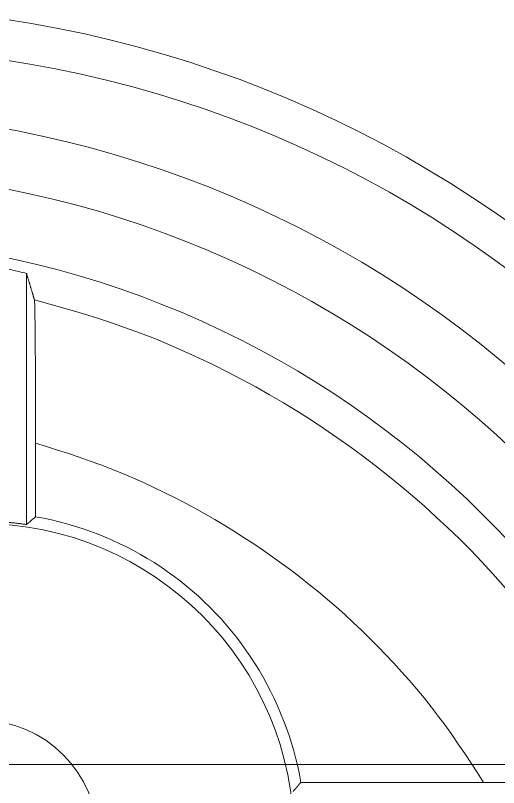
# Model space of a CAD drawing. Header units: inches. Extents: x 0 to 40, y 35.9 to 64.1.
# Drawn here: x 28.843 to 29.175, y 52.817 to 53.345 of the extents above; entities that cross this region are included whole.
import ezdxf

# ---------------------------------------------------------------- set-up
doc = ezdxf.new("R2010")
doc.units = ezdxf.units.IN
doc.header["$MEASUREMENT"] = 0
doc.layers.add('2', color=7, linetype='Continuous')

# ---------------------------------------------------------------- blocks, each defined once
blk = doc.blocks.new('block 2227')
at = {"layer": '2', "color": 7, "lineweight": 18, "true_color": 0xffffff}
blk.add_lwpolyline([(28.85729, 53.0527), (28.85729, 53.00219)], dxfattribs=at)
blk = doc.blocks.new('block 2229')
at = {"layer": '2', "color": 7, "lineweight": 18, "true_color": 0xffffff}
blk.add_lwpolyline([(28.85109, 52.9969), (28.85109, 53.16888)], dxfattribs=at)
blk = doc.blocks.new('block 2280')
at = {"layer": '2', "color": 7, "lineweight": 18, "true_color": 0xffffff}
blk.add_open_spline([(29.03451, 52.7822), (29.03451, 52.90116), (28.93808, 52.99759), (28.81912, 52.99759), (28.70016, 52.99759), (28.60373, 52.90116), (28.60373, 52.7822), (28.60373, 52.66325), (28.70016, 52.56682), (28.81912, 52.56682), (28.93808, 52.56682), (29.03451, 52.66325), (29.03451, 52.7822), (29.03451, 52.7822), (29.03451, 52.7822), (29.03451, 52.7822)], degree=3, knots=[0, 0, 0, 0, 1, 1, 1, 2, 2, 2, 3, 3, 3, 4, 4, 4, 5, 5, 5, 5], dxfattribs=at)
blk = doc.blocks.new('block 2304')
at = {"layer": '2', "color": 7, "lineweight": 18, "true_color": 0xffffff}
blk.add_open_spline([(28.81764, 53.31743), (29.20159, 53.26953), (29.48971, 52.94316), (29.48967, 52.55626)], degree=3, dxfattribs=at)
blk = doc.blocks.new('block 2329')
at = {"layer": '2', "color": 7, "lineweight": 18, "true_color": 0xffffff}
blk.add_open_spline([(28.6459, 52.9204), (28.56959, 52.82475), (28.58527, 52.68533), (28.6809, 52.609), (28.77657, 52.53268), (28.916, 52.54833), (28.9923, 52.64399), (29.00278, 52.65711), (29.01173, 52.67139), (29.01897, 52.68653)], degree=3, knots=[0, 0, 0, 0, 1, 1, 1, 2, 2, 2, 3, 3, 3, 3], dxfattribs=at)
blk = doc.blocks.new('block 2351')
at = {"layer": '2', "color": 7, "lineweight": 18, "true_color": 0xffffff}
blk.add_open_spline([(29.40379, 52.53824), (29.40379, 52.8924), (29.13982, 53.19103), (28.78835, 53.23453)], degree=3, dxfattribs=at)
blk = doc.blocks.new('block 2397')
at = {"layer": '2', "color": 7, "lineweight": 18, "true_color": 0xffffff}
blk.add_open_spline([(28.89987, 52.7822), (28.89987, 52.8268), (28.86373, 52.86297), (28.81912, 52.86297), (28.77451, 52.86297), (28.73833, 52.8268), (28.73833, 52.7822), (28.73833, 52.73759), (28.77451, 52.70142), (28.81912, 52.70142), (28.86373, 52.70142), (28.89987, 52.73759), (28.89987, 52.7822), (28.89987, 52.7822), (28.89987, 52.7822), (28.89987, 52.7822)], degree=3, knots=[0, 0, 0, 0, 1, 1, 1, 2, 2, 2, 3, 3, 3, 4, 4, 4, 5, 5, 5, 5], dxfattribs=at)
blk = doc.blocks.new('block 2398')
at = {"layer": '2', "color": 7, "lineweight": 18, "true_color": 0xffffff}
blk.add_open_spline([(29.35769, 52.53824), (29.35769, 52.86914), (29.11106, 53.14816), (28.78267, 53.18879)], degree=3, dxfattribs=at)
blk = doc.blocks.new('block 2399')
at = {"layer": '2', "color": 7, "lineweight": 18, "true_color": 0xffffff}
blk.add_open_spline([(28.79332, 53.27461), (29.16501, 53.2286), (29.44416, 52.91279), (29.44416, 52.53824)], degree=3, dxfattribs=at)
blk = doc.blocks.new('block 2450')
at = {"layer": '2', "color": 7, "lineweight": 18, "true_color": 0xffffff}
blk.add_open_spline([(28.81726, 53.34548), (29.2173, 53.29563), (29.51744, 52.95573), (29.51744, 52.55261)], degree=3, dxfattribs=at)
blk = doc.blocks.new('block 2451')
at = {"layer": '2', "color": 7, "lineweight": 18, "true_color": 0xffffff}
blk.add_open_spline([(29.03902, 52.82031), (29.08077, 52.82027), (29.12256, 52.82026), (29.16432, 52.82024)], degree=3, dxfattribs=at)
blk = doc.blocks.new('block 2480')
at = {"layer": '2', "color": 7, "lineweight": 18, "true_color": 0xffffff}
blk.add_open_spline([(29.16432, 52.82024), (29.16432, 52.82024), (29.16742, 52.82024), (29.16742, 52.82024), (29.16742, 52.82024), (29.17052, 52.82024), (29.17052, 52.82024), (29.17052, 52.82024), (29.17362, 52.82022), (29.17362, 52.82022), (29.17362, 52.82022), (29.17669, 52.82022), (29.17669, 52.82022), (29.17669, 52.82022), (29.17975, 52.82022), (29.17975, 52.82022), (29.17975, 52.82022), (29.18278, 52.8202), (29.18278, 52.8202), (29.18278, 52.8202), (29.18582, 52.8202), (29.18582, 52.8202), (29.18582, 52.8202), (29.18881, 52.8202), (29.18881, 52.8202), (29.18881, 52.8202), (29.19178, 52.82019), (29.19178, 52.82019), (29.19178, 52.82019), (29.19474, 52.82019), (29.19474, 52.82019), (29.19474, 52.82019), (29.19767, 52.82017), (29.19767, 52.82017), (29.19767, 52.82017), (29.20056, 52.82017), (29.20056, 52.82017), (29.20056, 52.82017), (29.20342, 52.82015), (29.20342, 52.82015), (29.20342, 52.82015), (29.20628, 52.82015), (29.20628, 52.82015), (29.20628, 52.82015), (29.20907, 52.82014), (29.20907, 52.82014), (29.20907, 52.82014), (29.21183, 52.82014), (29.21183, 52.82014), (29.21183, 52.82014), (29.21458, 52.82012), (29.21458, 52.82012), (29.21458, 52.82012), (29.21727, 52.8201), (29.21727, 52.8201), (29.21727, 52.8201), (29.21992, 52.82008), (29.21992, 52.82008), (29.21992, 52.82008), (29.22251, 52.82007), (29.22251, 52.82007), (29.22251, 52.82007), (29.22509, 52.82007), (29.22509, 52.82007), (29.22509, 52.82007), (29.2276, 52.82005), (29.2276, 52.82005), (29.2276, 52.82005), (29.23005, 52.82003), (29.23005, 52.82003), (29.23005, 52.82003), (29.23246, 52.82001), (29.23246, 52.82001), (29.23246, 52.82001), (29.23484, 52.82), (29.23484, 52.82), (29.23484, 52.82), (29.23715, 52.81998), (29.23715, 52.81998), (29.23715, 52.81998), (29.23939, 52.81996), (29.23939, 52.81996), (29.23939, 52.81996), (29.24156, 52.81993), (29.24156, 52.81993), (29.24156, 52.81993), (29.24369, 52.81993), (29.24369, 52.81993), (29.24369, 52.81993), (29.24573, 52.81989), (29.24573, 52.81989), (29.24573, 52.81989), (29.24769, 52.81988), (29.24769, 52.81988), (29.24769, 52.81988), (29.24958, 52.81986), (29.24958, 52.81986), (29.24958, 52.81986), (29.25141, 52.81983), (29.25141, 52.81983), (29.25141, 52.81983), (29.25317, 52.81981), (29.25317, 52.81981), (29.25317, 52.81981), (29.25482, 52.81979), (29.25482, 52.81979), (29.25482, 52.81979), (29.25641, 52.81976), (29.25641, 52.81976), (29.25641, 52.81976), (29.25792, 52.81974), (29.25792, 52.81974), (29.25792, 52.81974), (29.2593, 52.81972), (29.2593, 52.81972), (29.2593, 52.81972), (29.26064, 52.81969), (29.26064, 52.81969), (29.26064, 52.81969), (29.26185, 52.81967), (29.26185, 52.81967), (29.26185, 52.81967), (29.26299, 52.81965), (29.26299, 52.81965), (29.26299, 52.81965), (29.26402, 52.81962), (29.26402, 52.81962), (29.26402, 52.81962), (29.26495, 52.81958), (29.26495, 52.81958), (29.26495, 52.81958), (29.26578, 52.81957), (29.26578, 52.81957), (29.26578, 52.81957), (29.2665, 52.81955), (29.2665, 52.81955), (29.2665, 52.81955), (29.26712, 52.81951), (29.26712, 52.81951), (29.26712, 52.81951), (29.26764, 52.81948), (29.26764, 52.81948), (29.26764, 52.81948), (29.26802, 52.81946), (29.26802, 52.81946), (29.26802, 52.81946), (29.26829, 52.81943), (29.26829, 52.81943)], degree=3, knots=[0, 0, 0, 0, 1, 1, 1, 2, 2, 2, 3, 3, 3, 4, 4, 4, 5, 5, 5, 6, 6, 6, 7, 7, 7, 8, 8, 8, 9, 9, 9, 10, 10, 10, 11, 11, 11, 12, 12, 12, 13, 13, 13, 14, 14, 14, 15, 15, 15, 16, 16, 16, 17, 17, 17, 18, 18, 18, 19, 19, 19, 20, 20, 20, 21, 21, 21, 22, 22, 22, 23, 23, 23, 24, 24, 24, 25, 25, 25, 26, 26, 26, 27, 27, 27, 28, 28, 28, 29, 29, 29, 30, 30, 30, 31, 31, 31, 32, 32, 32, 33, 33, 33, 34, 34, 34, 35, 35, 35, 36, 36, 36, 37, 37, 37, 38, 38, 38, 39, 39, 39, 40, 40, 40, 41, 41, 41, 42, 42, 42, 43, 43, 43, 44, 44, 44, 45, 45, 45, 46, 46, 46, 47, 47, 47, 48, 48, 48, 49, 49, 49, 49], dxfattribs=at)
blk = doc.blocks.new('block 2527')
at = {"layer": '2', "color": 7, "lineweight": 18, "true_color": 0xffffff}
blk.add_lwpolyline([(28.78715, 53.18063), (28.78842, 53.18046), (28.78973, 53.18029), (28.79101, 53.1801), (28.79232, 53.17992), (28.79359, 53.17973), (28.79487, 53.17956), (28.79618, 53.17936), (28.79745, 53.17918), (28.79872, 53.17898), (28.80003, 53.17879), (28.80131, 53.1786), (28.80258, 53.17839), (28.80389, 53.17818), (28.80517, 53.17798), (28.80644, 53.17777), (28.80772, 53.17756), (28.80903, 53.17736), (28.8103, 53.17713), (28.81157, 53.17691), (28.81285, 53.1767), (28.81416, 53.17646), (28.81543, 53.17624), (28.81671, 53.17601), (28.81798, 53.17579), (28.81926, 53.17555), (28.82053, 53.17531), (28.82181, 53.17508), (28.82312, 53.17484), (28.82439, 53.17458), (28.82567, 53.17434), (28.82694, 53.17408), (28.82821, 53.17384), (28.82949, 53.17358), (28.83076, 53.17333), (28.83204, 53.17307), (28.83331, 53.17281), (28.83459, 53.17253), (28.83586, 53.17228), (28.83714, 53.17202), (28.83841, 53.17174), (28.83965, 53.17147), (28.84093, 53.17119), (28.8422, 53.1709), (28.84348, 53.17062), (28.84475, 53.17033), (28.84603, 53.17005), (28.8473, 53.16976), (28.84854, 53.16947), (28.84982, 53.16917), (28.85109, 53.16888)], dxfattribs=at)
blk = doc.blocks.new('block 2585')
at = {"layer": '2', "color": 7, "lineweight": 18, "true_color": 0xffffff}
blk.add_lwpolyline([(28.85729, 53.0527), (28.8648, 53.05032), (28.87231, 53.04791), (28.87982, 53.04546), (28.88726, 53.04295), (28.8947, 53.04036), (28.90211, 53.03766), (28.90945, 53.03483), (28.91675, 53.03187), (28.92399, 53.0288), (28.93122, 53.0256), (28.93835, 53.02229), (28.94545, 53.01888), (28.95251, 53.01535), (28.95951, 53.01172), (28.96643, 53.008), (28.97332, 53.00417), (28.98018, 53.00024), (28.98693, 52.99623), (28.99365, 52.99211), (29.0003, 52.98789), (29.00691, 52.98357), (29.01342, 52.97916), (29.0199, 52.97465), (29.02627, 52.97005), (29.03261, 52.96535), (29.03888, 52.96056), (29.04505, 52.95567), (29.05118, 52.9507), (29.05721, 52.94562), (29.0632, 52.94047), (29.0691, 52.93522), (29.07492, 52.9299), (29.08064, 52.92447), (29.08629, 52.91897), (29.09187, 52.91339), (29.09735, 52.90771), (29.10275, 52.90197), (29.10809, 52.89613), (29.11333, 52.89024), (29.11843, 52.88425), (29.12346, 52.87818), (29.12839, 52.87202), (29.13321, 52.86578), (29.13789, 52.85946), (29.14248, 52.85305), (29.14695, 52.84658), (29.15136, 52.84003), (29.15571, 52.83347), (29.16005, 52.82685), (29.16432, 52.82024)], dxfattribs=at)
blk = doc.blocks.new('block 2599')
at = {"layer": '2', "color": 7, "lineweight": 18, "true_color": 0xffffff}
blk.add_open_spline([(28.8565, 53.15083), (28.85653, 53.15071), (28.85653, 53.15047), (28.85653, 53.15047), (28.85653, 53.15047), (28.85657, 53.15014), (28.85657, 53.15014), (28.85657, 53.15014), (28.8566, 53.14973), (28.8566, 53.14973), (28.8566, 53.14973), (28.85664, 53.14921), (28.85664, 53.14921), (28.85664, 53.14921), (28.85664, 53.14861), (28.85664, 53.14861), (28.85664, 53.14861), (28.85667, 53.1479), (28.85667, 53.1479), (28.85667, 53.1479), (28.85671, 53.14711), (28.85671, 53.14711), (28.85671, 53.14711), (28.85674, 53.14623), (28.85674, 53.14623), (28.85674, 53.14623), (28.85674, 53.14525), (28.85674, 53.14525), (28.85674, 53.14525), (28.85677, 53.1442), (28.85677, 53.1442), (28.85677, 53.1442), (28.85681, 53.14304), (28.85681, 53.14304), (28.85681, 53.14304), (28.85681, 53.1418), (28.85681, 53.1418), (28.85681, 53.1418), (28.85684, 53.14048), (28.85684, 53.14048), (28.85684, 53.14048), (28.85688, 53.13906), (28.85688, 53.13906), (28.85688, 53.13906), (28.85688, 53.13757), (28.85688, 53.13757), (28.85688, 53.13757), (28.85691, 53.13598), (28.85691, 53.13598), (28.85691, 53.13598), (28.85695, 53.13433), (28.85695, 53.13433), (28.85695, 53.13433), (28.85695, 53.13261), (28.85695, 53.13261), (28.85695, 53.13261), (28.85698, 53.1308), (28.85698, 53.1308), (28.85698, 53.1308), (28.85702, 53.12892), (28.85702, 53.12892), (28.85702, 53.12892), (28.85702, 53.12699), (28.85702, 53.12699), (28.85702, 53.12699), (28.85705, 53.12496), (28.85705, 53.12496), (28.85705, 53.12496), (28.85705, 53.12287), (28.85705, 53.12287), (28.85705, 53.12287), (28.85708, 53.12072), (28.85708, 53.12072), (28.85708, 53.12072), (28.85708, 53.11848), (28.85708, 53.11848), (28.85708, 53.11848), (28.85712, 53.11621), (28.85712, 53.11621), (28.85712, 53.11621), (28.85712, 53.11386), (28.85712, 53.11386), (28.85712, 53.11386), (28.85715, 53.11147), (28.85715, 53.11147), (28.85715, 53.11147), (28.85715, 53.10902), (28.85715, 53.10902), (28.85715, 53.10902), (28.85715, 53.10653), (28.85715, 53.10653), (28.85715, 53.10653), (28.85719, 53.10399), (28.85719, 53.10399), (28.85719, 53.10399), (28.85719, 53.10141), (28.85719, 53.10141), (28.85719, 53.10141), (28.85722, 53.09877), (28.85722, 53.09877), (28.85722, 53.09877), (28.85722, 53.0961), (28.85722, 53.0961), (28.85722, 53.0961), (28.85722, 53.09338), (28.85722, 53.09338), (28.85722, 53.09338), (28.85722, 53.09063), (28.85722, 53.09063), (28.85722, 53.09063), (28.85726, 53.08784), (28.85726, 53.08784), (28.85726, 53.08784), (28.85726, 53.08503), (28.85726, 53.08503), (28.85726, 53.08503), (28.85726, 53.08217), (28.85726, 53.08217), (28.85726, 53.08217), (28.85729, 53.07931), (28.85729, 53.07931), (28.85729, 53.07931), (28.85729, 53.07643), (28.85729, 53.07643), (28.85729, 53.07643), (28.85729, 53.07352), (28.85729, 53.07352), (28.85729, 53.07352), (28.85729, 53.07058), (28.85729, 53.07058), (28.85729, 53.07058), (28.85729, 53.06763), (28.85729, 53.06763), (28.85729, 53.06763), (28.85729, 53.06465), (28.85729, 53.06465), (28.85729, 53.06465), (28.85729, 53.06167), (28.85729, 53.06167), (28.85729, 53.06167), (28.85729, 53.05867), (28.85729, 53.05867), (28.85729, 53.05867), (28.85729, 53.05569), (28.85729, 53.05569), (28.85729, 53.05569), (28.85729, 53.0527), (28.85729, 53.0527)], degree=3, knots=[0, 0, 0, 0, 1, 1, 1, 2, 2, 2, 3, 3, 3, 4, 4, 4, 5, 5, 5, 6, 6, 6, 7, 7, 7, 8, 8, 8, 9, 9, 9, 10, 10, 10, 11, 11, 11, 12, 12, 12, 13, 13, 13, 14, 14, 14, 15, 15, 15, 16, 16, 16, 17, 17, 17, 18, 18, 18, 19, 19, 19, 20, 20, 20, 21, 21, 21, 22, 22, 22, 23, 23, 23, 24, 24, 24, 25, 25, 25, 26, 26, 26, 27, 27, 27, 28, 28, 28, 29, 29, 29, 30, 30, 30, 31, 31, 31, 32, 32, 32, 33, 33, 33, 34, 34, 34, 35, 35, 35, 36, 36, 36, 37, 37, 37, 38, 38, 38, 39, 39, 39, 40, 40, 40, 41, 41, 41, 42, 42, 42, 43, 43, 43, 44, 44, 44, 45, 45, 45, 46, 46, 46, 47, 47, 47, 48, 48, 48, 49, 49, 49, 49], dxfattribs=at)
blk = doc.blocks.new('block 2690')
at = {"layer": '2', "color": 7, "lineweight": 18, "true_color": 0xffffff}
blk.add_lwpolyline([(28.85729, 53.00219), (28.86273, 53.00117), (28.86811, 53.00004), (28.87348, 52.99875), (28.87879, 52.99735), (28.88403, 52.9958), (28.88926, 52.99415), (28.89443, 52.99236), (28.89956, 52.99044), (28.90463, 52.98841), (28.90966, 52.98626), (28.91462, 52.98398), (28.91951, 52.98157), (28.92433, 52.97906), (28.92912, 52.97644), (28.93384, 52.97368), (28.93846, 52.97082), (28.94304, 52.96786), (28.94755, 52.96478), (28.95196, 52.96159), (28.9563, 52.95828), (28.96058, 52.95487), (28.96474, 52.95136), (28.96884, 52.94774), (28.97287, 52.94402), (28.9768, 52.94021), (28.98063, 52.93629), (28.98435, 52.93227), (28.98796, 52.92817), (28.99148, 52.92399), (28.99492, 52.91972), (28.99823, 52.91536), (29.00143, 52.91091), (29.00453, 52.9064), (29.0075, 52.90182), (29.01039, 52.89715), (29.01315, 52.89241), (29.0158, 52.88761), (29.01831, 52.88275), (29.02073, 52.87782), (29.02303, 52.87285), (29.02521, 52.8678), (29.02724, 52.8627), (29.02917, 52.85755), (29.03096, 52.85235), (29.03265, 52.84711), (29.03416, 52.84184), (29.03557, 52.8365), (29.03688, 52.83114), (29.03802, 52.82573), (29.03902, 52.82031)], dxfattribs=at)
blk = doc.blocks.new('block 2850')
at = {"layer": '2', "color": 7, "lineweight": 18, "true_color": 0xffffff}
blk.add_lwpolyline([(28.81912, 52.99926), (28.81974, 52.99926), (28.82039, 52.99926), (28.82105, 52.99925), (28.82167, 52.99925), (28.82232, 52.99925), (28.82298, 52.99923), (28.8236, 52.99921), (28.82425, 52.99919), (28.82491, 52.99918), (28.82553, 52.99916), (28.82618, 52.99914), (28.8268, 52.99913), (28.82746, 52.99911), (28.82811, 52.99907), (28.82873, 52.99904), (28.82939, 52.99902), (28.83001, 52.99899), (28.83066, 52.99895), (28.83132, 52.99892), (28.83194, 52.99888), (28.83259, 52.99883), (28.83321, 52.9988), (28.83386, 52.99876), (28.83452, 52.99871), (28.83514, 52.99866), (28.83579, 52.99863), (28.83641, 52.99857), (28.83707, 52.99852), (28.83769, 52.99845), (28.83834, 52.9984), (28.839, 52.99835), (28.83962, 52.99828), (28.84027, 52.99823), (28.84089, 52.99816), (28.84155, 52.99811), (28.84217, 52.99804), (28.84282, 52.99797), (28.84344, 52.9979), (28.8441, 52.99782), (28.84472, 52.99775), (28.84537, 52.99766), (28.84599, 52.99759), (28.84665, 52.99751), (28.84727, 52.99742), (28.84792, 52.99735), (28.84854, 52.99725), (28.8492, 52.99718), (28.84982, 52.99708), (28.85047, 52.99699), (28.85109, 52.9969)], dxfattribs=at)
blk = doc.blocks.new('block 2851')
at = {"layer": '2', "color": 7, "lineweight": 18, "true_color": 0xffffff}
blk.add_open_spline([(28.85109, 52.9969), (28.85119, 52.99701), (28.85133, 52.99711), (28.85133, 52.99711), (28.85147, 52.99721), (28.85157, 52.99732), (28.85157, 52.99732), (28.85171, 52.99742), (28.85181, 52.99752), (28.85181, 52.99752), (28.85195, 52.99763), (28.85205, 52.99773), (28.85205, 52.99773), (28.85219, 52.99785), (28.85233, 52.99795), (28.85233, 52.99795), (28.85243, 52.99806), (28.85257, 52.99816), (28.85257, 52.99816), (28.85267, 52.99826), (28.85281, 52.99838), (28.85281, 52.99838), (28.85295, 52.99849), (28.85305, 52.99859), (28.85305, 52.99859), (28.85319, 52.99869), (28.85329, 52.9988), (28.85329, 52.9988), (28.85343, 52.9989), (28.85357, 52.999), (28.85357, 52.999), (28.85367, 52.99911), (28.85381, 52.99923), (28.85381, 52.99923), (28.85391, 52.99933), (28.85405, 52.99944), (28.85405, 52.99944), (28.85419, 52.99954), (28.85429, 52.99964), (28.85429, 52.99964), (28.85443, 52.99976), (28.85454, 52.99987), (28.85454, 52.99987), (28.85467, 52.99997), (28.85481, 53.00007), (28.85481, 53.00007), (28.85491, 53.00018), (28.85505, 53.00028), (28.85505, 53.00028), (28.85516, 53.00038), (28.85529, 53.00049), (28.85529, 53.00049), (28.85543, 53.00059), (28.85553, 53.00071), (28.85553, 53.00071), (28.85567, 53.00081), (28.85581, 53.00092), (28.85581, 53.00092), (28.85591, 53.00102), (28.85605, 53.00112), (28.85605, 53.00112), (28.85619, 53.00124), (28.85629, 53.00135), (28.85629, 53.00135), (28.85643, 53.00145), (28.85653, 53.00155), (28.85653, 53.00155), (28.85667, 53.00166), (28.85681, 53.00176), (28.85681, 53.00176), (28.85691, 53.00186), (28.85705, 53.00197), (28.85705, 53.00197), (28.85719, 53.00209), (28.85729, 53.00219), (28.85729, 53.00219)], degree=3, knots=[0, 0, 0, 0, 1, 1, 1, 2, 2, 2, 3, 3, 3, 4, 4, 4, 5, 5, 5, 6, 6, 6, 7, 7, 7, 8, 8, 8, 9, 9, 9, 10, 10, 10, 11, 11, 11, 12, 12, 12, 13, 13, 13, 14, 14, 14, 15, 15, 15, 16, 16, 16, 17, 17, 17, 18, 18, 18, 19, 19, 19, 20, 20, 20, 21, 21, 21, 22, 22, 22, 23, 23, 23, 24, 24, 24, 25, 25, 25, 25], dxfattribs=at)
blk = doc.blocks.new('block 2852')
at = {"layer": '2', "color": 7, "lineweight": 18, "true_color": 0xffffff}
blk.add_open_spline([(29.03902, 52.82031), (29.03892, 52.82017), (29.03881, 52.82005), (29.03881, 52.82005), (29.03871, 52.81993), (29.03861, 52.81981), (29.03861, 52.81981), (29.0385, 52.81969), (29.0384, 52.81955), (29.0384, 52.81955), (29.0383, 52.81943), (29.03819, 52.81931), (29.03819, 52.81931), (29.03809, 52.81919), (29.03799, 52.81907), (29.03799, 52.81907), (29.03788, 52.81893), (29.03778, 52.81881), (29.03778, 52.81881), (29.03768, 52.81869), (29.03757, 52.81857), (29.03757, 52.81857), (29.03747, 52.81845), (29.03737, 52.81833), (29.03737, 52.81833), (29.03726, 52.81821), (29.03716, 52.81807), (29.03716, 52.81807), (29.03706, 52.81795), (29.03695, 52.81783), (29.03695, 52.81783), (29.03685, 52.81771), (29.03675, 52.81759), (29.03675, 52.81759), (29.03664, 52.81747), (29.03654, 52.81734), (29.03654, 52.81734), (29.03644, 52.81721), (29.0363, 52.8171), (29.0363, 52.8171), (29.03619, 52.81697), (29.03609, 52.81685), (29.03609, 52.81685), (29.03599, 52.81672), (29.03588, 52.8166), (29.03588, 52.8166), (29.03578, 52.81648), (29.03568, 52.81636), (29.03568, 52.81636), (29.03557, 52.81624), (29.03547, 52.8161), (29.03547, 52.8161), (29.03537, 52.816), (29.03526, 52.81586), (29.03526, 52.81586), (29.03516, 52.81576), (29.03506, 52.81562), (29.03506, 52.81562), (29.03495, 52.8155), (29.03485, 52.81538), (29.03485, 52.81538), (29.03475, 52.81526), (29.03464, 52.81514), (29.03464, 52.81514), (29.03454, 52.81502), (29.03444, 52.8149), (29.03444, 52.8149), (29.03433, 52.81478), (29.03423, 52.81466), (29.03423, 52.81466), (29.03413, 52.81454), (29.03402, 52.81442), (29.03402, 52.81442), (29.03392, 52.8143), (29.03382, 52.81418), (29.03382, 52.81418)], degree=3, knots=[0, 0, 0, 0, 1, 1, 1, 2, 2, 2, 3, 3, 3, 4, 4, 4, 5, 5, 5, 6, 6, 6, 7, 7, 7, 8, 8, 8, 9, 9, 9, 10, 10, 10, 11, 11, 11, 12, 12, 12, 13, 13, 13, 14, 14, 14, 15, 15, 15, 16, 16, 16, 17, 17, 17, 18, 18, 18, 19, 19, 19, 20, 20, 20, 21, 21, 21, 22, 22, 22, 23, 23, 23, 24, 24, 24, 25, 25, 25, 25], dxfattribs=at)
blk = doc.blocks.new('block 2864')
at = {"layer": '2', "color": 7, "lineweight": 18, "true_color": 0xffffff}
blk.add_lwpolyline([(28.8565, 53.15083), (28.86701, 53.14787), (28.87748, 53.14487), (28.88792, 53.14179), (28.89836, 53.1386), (28.90869, 53.13524), (28.91899, 53.13169), (28.92922, 53.12792), (28.93939, 53.12394), (28.94945, 53.11976), (28.95944, 53.1154), (28.96936, 53.11085), (28.97918, 53.10615), (28.98896, 53.10129), (28.99861, 53.09628), (29.00822, 53.09109), (29.01769, 53.08575), (29.0271, 53.08024), (29.03644, 53.07457), (29.04563, 53.06873), (29.05473, 53.06274), (29.06372, 53.05659), (29.07261, 53.05028), (29.08139, 53.04383), (29.09004, 53.03721), (29.09862, 53.03046), (29.10709, 53.02357), (29.11547, 53.01654), (29.1237, 53.00937), (29.13183, 53.00205), (29.13986, 52.99459), (29.14771, 52.987), (29.15543, 52.97926), (29.16301, 52.97137), (29.17045, 52.96335), (29.17768, 52.9552), (29.18478, 52.9469), (29.19167, 52.93846), (29.19839, 52.92988), (29.2049, 52.92116), (29.21124, 52.91233), (29.21744, 52.90335), (29.22347, 52.89429), (29.2294, 52.88513), (29.23518, 52.87589), (29.24087, 52.86657), (29.24648, 52.85722), (29.25203, 52.8478), (29.25754, 52.83836), (29.26302, 52.82889), (29.26846, 52.81941)], dxfattribs=at)
blk = doc.blocks.new('block 2865')
at = {"layer": '2', "color": 7, "lineweight": 18, "true_color": 0xffffff}
blk.add_lwpolyline([(28.85109, 53.16888), (28.85119, 53.1685), (28.8513, 53.16814), (28.8514, 53.16778), (28.85154, 53.16742), (28.85164, 53.16706), (28.85174, 53.16669), (28.85185, 53.16633), (28.85195, 53.16597), (28.85205, 53.16561), (28.85219, 53.16523), (28.8523, 53.16489), (28.8524, 53.16451), (28.8525, 53.16416), (28.85261, 53.16378), (28.85271, 53.16342), (28.85285, 53.16306), (28.85295, 53.1627), (28.85305, 53.16234), (28.85316, 53.16197), (28.85326, 53.16161), (28.85336, 53.16125), (28.8535, 53.16089), (28.8536, 53.16054), (28.85371, 53.16017), (28.85381, 53.15982), (28.85391, 53.15944), (28.85402, 53.1591), (28.85412, 53.15874), (28.85426, 53.15837), (28.85436, 53.15801), (28.85447, 53.15765), (28.85457, 53.15729), (28.85467, 53.15693), (28.85478, 53.15658), (28.85488, 53.1562), (28.85498, 53.15586), (28.85512, 53.1555), (28.85522, 53.15514), (28.85533, 53.15477), (28.85543, 53.15441), (28.85553, 53.15407), (28.85564, 53.15371), (28.85574, 53.15334), (28.85584, 53.15298), (28.85595, 53.15262), (28.85609, 53.15228), (28.85619, 53.15191), (28.85629, 53.15155), (28.8564, 53.15119), (28.8565, 53.15083)], dxfattribs=at)
blk = doc.blocks.new('block 3646')
at = {"color": 5, "lineweight": 18, "true_color": 0x0000ff}
blk.add_lwpolyline([(28.33922, 52.83268), (30.18303, 52.83268)], dxfattribs=at)
blk = doc.blocks.new('block 3645')
blk.add_blockref('block 3646', (0, 0))

msp = doc.modelspace()

# ---------------------------------------------------------------- block references
msp.add_blockref('block 3645', (0, 0))
at = {"layer": '2'}
for name in ['block 2450', 'block 2304', 'block 2399', 'block 2351', 'block 2398', 'block 2527', 'block 2229', 'block 2865', 'block 2599', 'block 2864', 'block 2227', 'block 2585', 'block 2851', 'block 2690', 'block 2280', 'block 2850', 'block 2329', 'block 2397', 'block 2852', 'block 2451', 'block 2480']:
    msp.add_blockref(name, (0, 0), dxfattribs=at)

doc.saveas('drawing.dxf')
